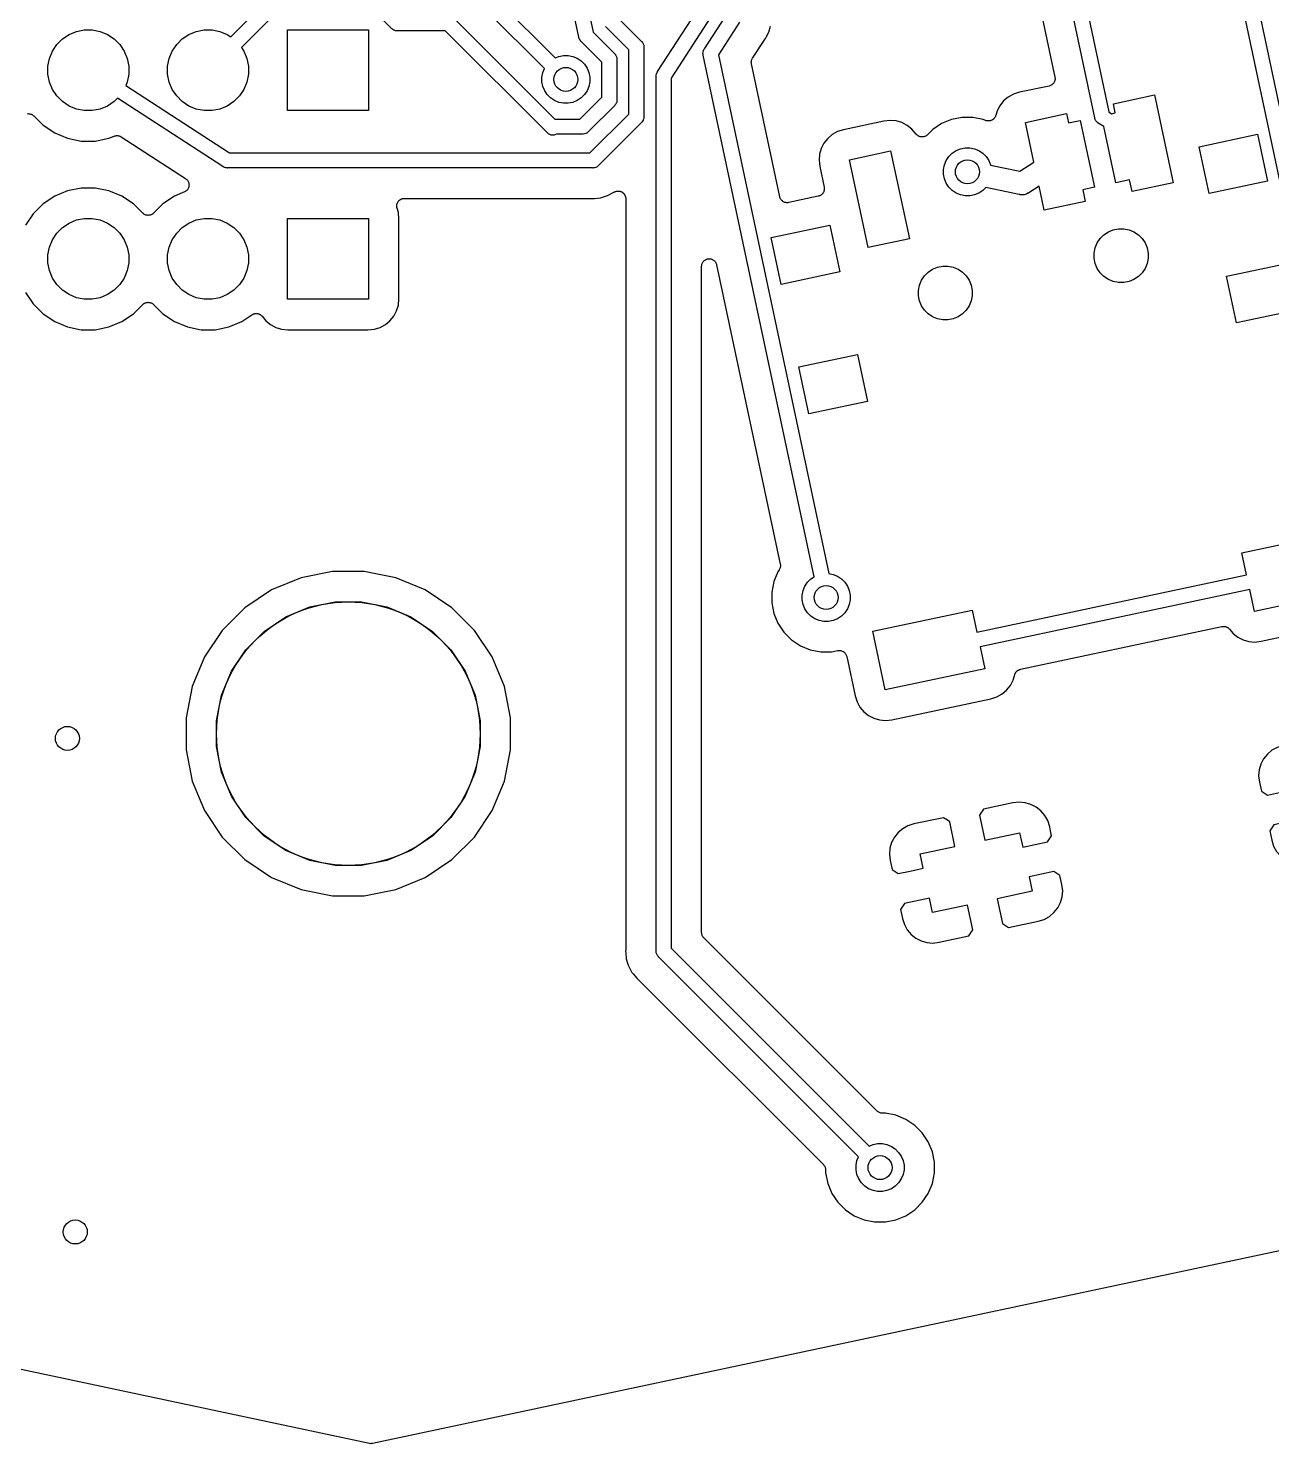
# Model space of a CAD drawing. Extents: x 59 to 2996, y -153 to 1402.
# Drawn here: x 634.21 to 654.97, y 593.71 to 617.34 of the extents above; entities that cross this region are included whole.
import ezdxf

# ---------------------------------------------------------------- set-up
doc = ezdxf.new("R2010")
doc.units = 0
doc.layers.get('0').update_dxf_attribs({"linetype": 'CONTINUOUS'})
doc.layers.add('BLACK', color=7, linetype='CONTINUOUS')

msp = doc.modelspace()

# ---------------------------------------------------------------- linework, layer by layer
at = {"color": 2, "linetype": 'Continuous'}
msp.add_circle((639.555, 605.564), 2.2, dxfattribs=at)
at = {"layer": 'BLACK', "linetype": 'Continuous'}
msp.add_line((650.77, 614.565), (650.77, 614.565), dxfattribs=at)
for points in [[(649.595, 628.423), (652.247, 615.947), (652.291, 615.918), (652.355, 615.931), (652.323, 616.085), (653.007, 616.231), (653.319, 614.764), (652.635, 614.618), (652.593, 614.813), (652.364, 614.765), (652.164, 615.702), (652.072, 615.762), (652.067, 615.765), (652.062, 615.768), (652.062, 615.768), (652.047, 615.78), (652.047, 615.78), (652.032, 615.799), (652.02, 615.82), (652.014, 615.838), (652.014, 615.838), (652.012, 615.844), (652.012, 615.85), (649.341, 628.415)], [(648.963, 627.748), (651.348, 616.53), (651.348, 616.53), (651.348, 616.53), (651.348, 616.53), (651.348, 616.529), (651.349, 616.517), (651.35, 616.505), (651.35, 616.504), (651.35, 616.504), (651.349, 616.492), (651.348, 616.48), (651.348, 616.48), (651.348, 616.479), (651.345, 616.468), (651.341, 616.456), (651.341, 616.456), (651.341, 616.456), (651.335, 616.445), (651.33, 616.434), (651.329, 616.434), (651.329, 616.434), (651.322, 616.424), (651.314, 616.415), (651.314, 616.415), (651.313, 616.415), (651.304, 616.407), (651.295, 616.399), (651.295, 616.399), (651.294, 616.399), (651.284, 616.393), (651.273, 616.387), (651.273, 616.387), (651.273, 616.387), (651.261, 616.383), (651.25, 616.38), (650.755, 616.275), (650.654, 616.242), (650.566, 616.194), (650.49, 616.13), (650.427, 616.051), (650.381, 615.963), (650.36, 615.887), (650.359, 615.886), (650.357, 615.88), (650.355, 615.873), (650.352, 615.868), (650.35, 615.863), (650.346, 615.857), (650.343, 615.852), (650.339, 615.847), (650.336, 615.842), (650.331, 615.838), (650.327, 615.832), (650.322, 615.829), (650.318, 615.825), (650.313, 615.821), (650.308, 615.817), (650.303, 615.814), (650.298, 615.811), (650.292, 615.808), (650.286, 615.805), (650.28, 615.804), (650.275, 615.801), (650.268, 615.8), (650.262, 615.798), (650.256, 615.798), (650.251, 615.796), (650.244, 615.796), (650.237, 615.796), (650.232, 615.796), (650.226, 615.796), (650.219, 615.798), (650.213, 615.798), (650.207, 615.8), (650.202, 615.801), (650.195, 615.803), (650.189, 615.805), (650.152, 615.821), (649.977, 615.856), (649.798, 615.856), (649.622, 615.821), (649.457, 615.752), (649.308, 615.653), (649.222, 615.566), (649.22, 615.565), (649.217, 615.562), (649.213, 615.558), (649.207, 615.554), (649.201, 615.55), (649.197, 615.547), (649.192, 615.544), (649.186, 615.542), (649.179, 615.538), (649.174, 615.537), (649.17, 615.535), (649.162, 615.533), (649.155, 615.531), (649.15, 615.531), (649.145, 615.53), (649.138, 615.53), (649.131, 615.529), (649.126, 615.53), (649.121, 615.53), (649.113, 615.531), (649.106, 615.532), (649.101, 615.533), (649.096, 615.534), (649.089, 615.537), (649.082, 615.539), (649.078, 615.542), (649.073, 615.543), (649.067, 615.548), (649.061, 615.551), (649.057, 615.554), (649.052, 615.557), (649.047, 615.562), (649.042, 615.567), (649.038, 615.571), (649.035, 615.574), (649.034, 615.576), (648.962, 615.661), (648.884, 615.723), (648.795, 615.769), (648.699, 615.797), (648.599, 615.806), (648.493, 615.794), (647.821, 615.651), (647.72, 615.619), (647.632, 615.57), (647.555, 615.506), (647.493, 615.428), (647.447, 615.339), (647.419, 615.243), (647.411, 615.143), (647.422, 615.037), (647.496, 614.689), (647.497, 614.689), (647.497, 614.689), (647.497, 614.689), (647.497, 614.688), (647.498, 614.676), (647.499, 614.664), (647.499, 614.664), (647.499, 614.663), (647.498, 614.651), (647.497, 614.639), (647.497, 614.639), (647.497, 614.638), (647.493, 614.627), (647.49, 614.615), (647.49, 614.615), (647.49, 614.615), (647.484, 614.604), (647.478, 614.594), (647.478, 614.593), (647.478, 614.593), (647.47, 614.584), (647.463, 614.574), (647.463, 614.574), (647.462, 614.574), (647.453, 614.566), (647.444, 614.558), (647.444, 614.558), (647.443, 614.558), (647.433, 614.552), (647.422, 614.546), (647.422, 614.546), (647.421, 614.546), (647.41, 614.542), (647.399, 614.539), (646.905, 614.434), (646.904, 614.434), (646.904, 614.434), (646.904, 614.434), (646.903, 614.434), (646.891, 614.432), (646.879, 614.431), (646.879, 614.431), (646.878, 614.431), (646.866, 614.432), (646.855, 614.433), (646.854, 614.433), (646.854, 614.434), (646.842, 614.437), (646.831, 614.44), (646.83, 614.441), (646.83, 614.441), (646.819, 614.446), (646.809, 614.452), (646.809, 614.452), (646.808, 614.452), (646.799, 614.46), (646.79, 614.467), (646.789, 614.468), (646.789, 614.468), (646.781, 614.477), (646.774, 614.486), (646.773, 614.487), (646.773, 614.487), (646.767, 614.498), (646.762, 614.508), (646.762, 614.508), (646.761, 614.509), (646.758, 614.52), (646.754, 614.532), (646.283, 616.749), (646.283, 616.749), (646.283, 616.749), (646.283, 616.749), (646.282, 616.751), (646.281, 616.762), (646.28, 616.774), (646.28, 616.775), (646.28, 616.775), (646.281, 616.787), (646.282, 616.799), (646.282, 616.799), (646.282, 616.8), (646.286, 616.811), (646.289, 616.823), (646.289, 616.823), (646.29, 616.824), (646.295, 616.834), (646.301, 616.845), (646.494, 617.142), (646.495, 617.144), (646.498, 617.148), (646.501, 617.152), (646.517, 617.172), (646.528, 617.194), (646.528, 617.194), (646.574, 617.282), (646.602, 617.38)], [(641.841, 625.742), (643.64, 617.278), (643.995, 616.923), (644, 616.919), (644.004, 616.914), (644.004, 616.914), (644.012, 616.905), (644.016, 616.9), (644.027, 616.878), (644.034, 616.855), (644.036, 616.836), (644.036, 616.836), (644.037, 616.83), (644.036, 616.824), (644.036, 616.149), (644.037, 616.143), (644.036, 616.137), (644.036, 616.137), (644.034, 616.118), (644.029, 616.101), (644.027, 616.095), (644.016, 616.073), (644.005, 616.06), (644, 616.054), (643.995, 616.05), (643.563, 615.618), (643.56, 615.613), (643.54, 615.598), (643.519, 615.586), (643.495, 615.579), (643.477, 615.577), (643.477, 615.577), (643.471, 615.577), (643.465, 615.577), (643.028, 615.577), (643.014, 615.57), (642.991, 615.562), (642.966, 615.56), (642.941, 615.562), (642.918, 615.57), (642.896, 615.581), (642.882, 615.593), (641.172, 617.303), (640.372, 617.303), (640.366, 617.302), (640.36, 617.303), (640.36, 617.303), (640.341, 617.304), (640.318, 617.311), (640.312, 617.315), (640.296, 617.323), (640.282, 617.335), (640.277, 617.339), (640.273, 617.343), (640.098, 617.519)], [(641.317, 617.512), (643.002, 615.826), (643.012, 615.827), (643.419, 615.827), (643.786, 616.194), (643.786, 616.778), (643.442, 617.122), (643.438, 617.126), (643.433, 617.131), (643.433, 617.132), (643.43, 617.136), (643.422, 617.145), (643.422, 617.145), (643.421, 617.146), (643.416, 617.156), (643.41, 617.166), (643.41, 617.167), (643.41, 617.168), (643.406, 617.179), (643.405, 617.184), (643.404, 617.185), (643.402, 617.191), (643.402, 617.196), (641.595, 625.698)], [(656.184, 609.703), (652.927, 625.026)], [(653.181, 625.034), (656.438, 609.71)], [(641.104, 618.75), (643.005, 616.849), (643.07, 616.875), (643.147, 616.891), (643.226, 616.891), (643.303, 616.875), (643.376, 616.845), (643.441, 616.801), (643.497, 616.746), (643.541, 616.68), (643.571, 616.607), (643.586, 616.53), (643.586, 616.451), (643.571, 616.374), (643.541, 616.301), (643.497, 616.236), (643.441, 616.18), (643.376, 616.136), (643.303, 616.106), (643.226, 616.091), (643.147, 616.091), (643.07, 616.106), (642.997, 616.136), (642.931, 616.18), (642.875, 616.236), (642.832, 616.301), (642.802, 616.374), (642.786, 616.451), (642.786, 616.53), (642.802, 616.607), (642.828, 616.672), (640.894, 618.606)], [(638.266, 617.519), (637.772, 617.025), (637.812, 616.964), (637.863, 616.841), (637.889, 616.711), (637.889, 616.578), (637.863, 616.447), (637.812, 616.324), (637.739, 616.214), (637.645, 616.12), (637.534, 616.046), (637.411, 615.995), (637.281, 615.969), (637.148, 615.969), (637.017, 615.995), (636.895, 616.046), (636.784, 616.12), (636.69, 616.214), (636.616, 616.324), (636.565, 616.447), (636.539, 616.578), (636.539, 616.711), (636.565, 616.841), (636.616, 616.964), (636.69, 617.075), (636.784, 617.169), (636.895, 617.242), (637.017, 617.293), (637.148, 617.319), (637.281, 617.319), (637.411, 617.293), (637.534, 617.242), (637.595, 617.202), (638.122, 617.728)], [(645.606, 617.534), (644.942, 616.512), (644.942, 601.981), (648.248, 598.676), (648.312, 598.703), (648.389, 598.718), (648.468, 598.718), (648.545, 598.703), (648.618, 598.672), (648.684, 598.629), (648.739, 598.573), (648.783, 598.507), (648.813, 598.435), (648.829, 598.357), (648.829, 598.279), (648.813, 598.201), (648.783, 598.128), (648.739, 598.063), (648.684, 598.007), (648.618, 597.963), (648.545, 597.933), (648.468, 597.918), (648.389, 597.918), (648.312, 597.933), (648.239, 597.963), (648.174, 598.007), (648.118, 598.063), (648.074, 598.128), (648.044, 598.201), (648.029, 598.279), (648.029, 598.357), (648.044, 598.435), (648.071, 598.499), (644.733, 601.837), (644.729, 601.841), (644.713, 601.86), (644.701, 601.881), (644.694, 601.905), (644.692, 601.923), (644.692, 601.923), (644.692, 601.929), (644.692, 601.935), (644.692, 616.542), (644.692, 616.548), (644.692, 616.554), (644.692, 616.555), (644.693, 616.561), (644.694, 616.572), (644.694, 616.573), (644.694, 616.574), (644.698, 616.585), (644.701, 616.596), (644.701, 616.596), (644.701, 616.597), (644.707, 616.607), (644.709, 616.612), (644.71, 616.613), (644.713, 616.619), (644.716, 616.623), (645.371, 617.632)], [(644.047, 617.527), (644.445, 617.129), (644.45, 617.125), (644.454, 617.121), (644.454, 617.121), (644.464, 617.108), (644.466, 617.106), (644.477, 617.085), (644.484, 617.061), (644.486, 617.043), (644.486, 617.043), (644.487, 617.037), (644.486, 617.031), (644.486, 615.867), (644.487, 615.86), (644.486, 615.854), (644.486, 615.854), (644.484, 615.836), (644.478, 615.816), (644.477, 615.812), (644.466, 615.791), (644.456, 615.779), (644.45, 615.772), (644.445, 615.768), (643.73, 615.053), (643.726, 615.048), (643.707, 615.032), (643.686, 615.021), (643.662, 615.013), (643.644, 615.012), (643.644, 615.012), (643.637, 615.011), (643.631, 615.012), (637.543, 615.012), (637.537, 615.011), (637.53, 615.012), (637.53, 615.012), (637.524, 615.012), (637.513, 615.013), (637.512, 615.013), (637.511, 615.013), (637.5, 615.017), (637.489, 615.02), (637.488, 615.02), (637.488, 615.021), (637.478, 615.026), (637.473, 615.028), (637.472, 615.029), (637.466, 615.032), (637.462, 615.036), (635.703, 616.178), (635.645, 616.12), (635.534, 616.046), (635.411, 615.995), (635.281, 615.969), (635.148, 615.969), (635.017, 615.995), (634.895, 616.046), (634.784, 616.12), (634.69, 616.214), (634.616, 616.324), (634.565, 616.447), (634.539, 616.578), (634.539, 616.711), (634.565, 616.841), (634.616, 616.964), (634.69, 617.075), (634.784, 617.169), (634.895, 617.242), (635.017, 617.293), (635.148, 617.319), (635.281, 617.319), (635.411, 617.293), (635.534, 617.242), (635.645, 617.169), (635.739, 617.075), (635.812, 616.964), (635.863, 616.841), (635.889, 616.711), (635.889, 616.578), (635.863, 616.447), (635.839, 616.388), (637.573, 615.262), (643.586, 615.262), (644.236, 615.912), (644.236, 616.985), (643.849, 617.372)], [(646.085, 617.445), (645.731, 616.901), (647.573, 608.238), (647.646, 608.224), (647.719, 608.193), (647.785, 608.15), (647.84, 608.094), (647.884, 608.028), (647.914, 607.956), (647.93, 607.878), (647.93, 607.8), (647.914, 607.722), (647.884, 607.65), (647.84, 607.584), (647.785, 607.528), (647.719, 607.485), (647.646, 607.454), (647.569, 607.439), (647.49, 607.439), (647.413, 607.454), (647.34, 607.485), (647.275, 607.528), (647.219, 607.584), (647.175, 607.65), (647.145, 607.722), (647.13, 607.8), (647.13, 607.878), (647.145, 607.956), (647.175, 608.028), (647.219, 608.094), (647.275, 608.15), (647.328, 608.185), (645.477, 616.893), (645.475, 616.899), (645.475, 616.907), (645.473, 616.924), (645.473, 616.925), (645.475, 616.948), (645.482, 616.972), (645.49, 616.988), (645.49, 616.988), (645.493, 616.994), (645.497, 616.999), (645.85, 617.543)], [(634.203, 615.917), (634.215, 615.919), (634.215, 615.919), (634.216, 615.919), (634.227, 615.917), (634.239, 615.916), (634.24, 615.916), (634.24, 615.916), (634.252, 615.912), (634.263, 615.909), (634.264, 615.909), (634.264, 615.908), (634.274, 615.903), (634.285, 615.897), (634.285, 615.897), (634.286, 615.897), (634.295, 615.889), (634.304, 615.881), (634.46, 615.725), (634.654, 615.596), (634.869, 615.507), (635.098, 615.461), (635.331, 615.461), (635.559, 615.507), (635.647, 615.543), (635.648, 615.544), (635.659, 615.547), (635.669, 615.55), (635.671, 615.55), (635.672, 615.55), (635.683, 615.551), (635.694, 615.553), (635.696, 615.552), (635.697, 615.553), (635.708, 615.551), (635.719, 615.55), (635.72, 615.55), (635.722, 615.55), (635.732, 615.547), (635.743, 615.543), (635.744, 615.543), (635.745, 615.542), (635.755, 615.537), (635.765, 615.532), (636.839, 614.834), (636.84, 614.833), (636.841, 614.833), (636.841, 614.833), (636.85, 614.825), (636.859, 614.818), (636.86, 614.817), (636.86, 614.817), (636.868, 614.808), (636.875, 614.799), (636.875, 614.798), (636.876, 614.798), (636.881, 614.787), (636.887, 614.777), (636.887, 614.776), (636.887, 614.776), (636.891, 614.764), (636.894, 614.753), (636.894, 614.753), (636.894, 614.752), (636.895, 614.74), (636.897, 614.728), (636.897, 614.728), (636.897, 614.727), (636.895, 614.715), (636.894, 614.704), (636.894, 614.703), (636.894, 614.703), (636.891, 614.691), (636.887, 614.68), (636.887, 614.679), (636.887, 614.679), (636.881, 614.669), (636.876, 614.658), (636.875, 614.658), (636.875, 614.657), (636.868, 614.648), (636.86, 614.639), (636.86, 614.638), (636.859, 614.638), (636.85, 614.631), (636.841, 614.623), (636.841, 614.623), (636.84, 614.622), (636.83, 614.617), (636.819, 614.611), (636.819, 614.611), (636.818, 614.611), (636.654, 614.543), (636.46, 614.413), (636.304, 614.257), (636.304, 614.256), (636.303, 614.256), (636.303, 614.256), (636.303, 614.256), (636.293, 614.248), (636.284, 614.241), (636.284, 614.241), (636.283, 614.24), (636.273, 614.235), (636.262, 614.229), (636.262, 614.229), (636.261, 614.229), (636.25, 614.226), (636.239, 614.222), (636.238, 614.222), (636.238, 614.222), (636.226, 614.221), (636.214, 614.22), (636.213, 614.22), (636.213, 614.22), (636.201, 614.221), (636.189, 614.222), (636.189, 614.222), (636.188, 614.223), (636.177, 614.226), (636.166, 614.23), (636.165, 614.23), (636.165, 614.23), (636.154, 614.236), (636.144, 614.241), (636.143, 614.242), (636.143, 614.242), (636.134, 614.249), (636.125, 614.257), (635.968, 614.413), (635.775, 614.543), (635.559, 614.632), (635.331, 614.677), (635.098, 614.677), (634.869, 614.632), (634.654, 614.543), (634.46, 614.413), (634.295, 614.248), (634.166, 614.055)], [(634.166, 612.934), (634.295, 612.74), (634.46, 612.575), (634.654, 612.446), (634.869, 612.357), (635.098, 612.311), (635.331, 612.311), (635.559, 612.357), (635.775, 612.446), (635.968, 612.575), (636.125, 612.731), (636.125, 612.732), (636.125, 612.732), (636.125, 612.732), (636.126, 612.733), (636.135, 612.74), (636.144, 612.748), (636.145, 612.748), (636.145, 612.748), (636.156, 612.754), (636.166, 612.759), (636.167, 612.759), (636.167, 612.76), (636.179, 612.763), (636.19, 612.766), (636.191, 612.766), (636.191, 612.766), (636.203, 612.767), (636.215, 612.769), (636.215, 612.769), (636.216, 612.769), (636.227, 612.767), (636.239, 612.766), (636.24, 612.766), (636.24, 612.766), (636.252, 612.762), (636.263, 612.759), (636.264, 612.759), (636.264, 612.758), (636.274, 612.753), (636.285, 612.747), (636.285, 612.747), (636.286, 612.747), (636.295, 612.739), (636.304, 612.731), (636.46, 612.575), (636.654, 612.446), (636.869, 612.357), (637.098, 612.311), (637.331, 612.311), (637.559, 612.357), (637.775, 612.446), (637.946, 612.561), (637.948, 612.561), (637.953, 612.564), (637.958, 612.567), (637.964, 612.57), (637.97, 612.573), (637.975, 612.574), (637.981, 612.577), (637.987, 612.578), (637.994, 612.58), (637.999, 612.58), (638.005, 612.581), (638.012, 612.581), (638.018, 612.582), (638.024, 612.581), (638.03, 612.581), (638.036, 612.58), (638.043, 612.579), (638.048, 612.577), (638.054, 612.576), (638.06, 612.574), (638.067, 612.572), (638.072, 612.569), (638.077, 612.567), (638.082, 612.563), (638.088, 612.56), (638.093, 612.556), (638.097, 612.553), (638.102, 612.548), (638.107, 612.544), (638.111, 612.54), (638.115, 612.535), (638.178, 612.458), (638.256, 612.395), (638.344, 612.348), (638.44, 612.319), (638.546, 612.308), (639.883, 612.308), (639.989, 612.319), (640.085, 612.348), (640.173, 612.395), (640.25, 612.458), (640.314, 612.536), (640.361, 612.624), (640.39, 612.72), (640.4, 612.825), (640.4, 614.163), (640.39, 614.269), (640.368, 614.34), (640.368, 614.342), (640.367, 614.347), (640.365, 614.353), (640.365, 614.359), (640.363, 614.366), (640.363, 614.372), (640.363, 614.378), (640.364, 614.384), (640.364, 614.391), (640.365, 614.396), (640.366, 614.402), (640.367, 614.408), (640.369, 614.415), (640.371, 614.42), (640.373, 614.426), (640.376, 614.432), (640.379, 614.438), (640.382, 614.443), (640.385, 614.448), (640.389, 614.453), (640.393, 614.458), (640.397, 614.462), (640.4, 614.467), (640.406, 614.471), (640.41, 614.476), (640.415, 614.479), (640.42, 614.482), (640.425, 614.486), (640.431, 614.489), (640.436, 614.491), (640.442, 614.494), (640.448, 614.496), (640.454, 614.498), (640.46, 614.5), (640.465, 614.501), (640.472, 614.502), (640.478, 614.503), (640.484, 614.503), (640.49, 614.504), (643.6, 614.504), (643.602, 614.504), (643.607, 614.503), (643.613, 614.503), (643.637, 614.501), (643.662, 614.503), (643.662, 614.503), (643.762, 614.513), (643.881, 614.549), (643.998, 614.611), (643.999, 614.612), (644.005, 614.614), (644.01, 614.617), (644.016, 614.619), (644.022, 614.621), (644.028, 614.622), (644.034, 614.624), (644.04, 614.625), (644.046, 614.626), (644.052, 614.626), (644.058, 614.626), (644.065, 614.626), (644.071, 614.626), (644.077, 614.624), (644.083, 614.624), (644.089, 614.622), (644.096, 614.621), (644.101, 614.618), (644.107, 614.616), (644.112, 614.613), (644.118, 614.611), (644.123, 614.607), (644.128, 614.605), (644.133, 614.601), (644.139, 614.597), (644.143, 614.593), (644.147, 614.589), (644.152, 614.584), (644.156, 614.579), (644.159, 614.574), (644.163, 614.57), (644.166, 614.564), (644.17, 614.558), (644.172, 614.553), (644.175, 614.548), (644.177, 614.542), (644.179, 614.535), (644.18, 614.53), (644.182, 614.524), (644.183, 614.518), (644.184, 614.511), (644.184, 614.505), (644.184, 614.499), (644.184, 601.967), (644.184, 601.965), (644.184, 601.96), (644.184, 601.954), (644.181, 601.929), (644.184, 601.904), (644.184, 601.904), (644.194, 601.805), (644.22, 601.718), (644.22, 601.718), (644.23, 601.686), (644.289, 601.576), (644.308, 601.552), (644.368, 601.48), (644.387, 601.464), (644.388, 601.463), (644.392, 601.459), (644.396, 601.455), (647.484, 598.368), (647.484, 598.368), (647.484, 598.368), (647.484, 598.368), (647.485, 598.367), (647.492, 598.357), (647.5, 598.348), (647.5, 598.348), (647.5, 598.347), (647.506, 598.337), (647.511, 598.327), (647.511, 598.326), (647.512, 598.325), (647.515, 598.314), (647.518, 598.303), (647.518, 598.302), (647.519, 598.301), (647.52, 598.29), (647.521, 598.278), (647.521, 598.228), (647.556, 598.053), (647.624, 597.888), (647.724, 597.739), (647.85, 597.613), (647.999, 597.513), (648.164, 597.445), (648.339, 597.41), (648.518, 597.41), (648.694, 597.445), (648.859, 597.513), (649.008, 597.613), (649.134, 597.739), (649.233, 597.888), (649.302, 598.053), (649.337, 598.228), (649.337, 598.407), (649.302, 598.583), (649.233, 598.748), (649.134, 598.897), (649.008, 599.023), (648.859, 599.123), (648.694, 599.191), (648.518, 599.226), (648.469, 599.226), (648.468, 599.226), (648.468, 599.226), (648.468, 599.226), (648.467, 599.226), (648.455, 599.227), (648.443, 599.228), (648.443, 599.229), (648.442, 599.229), (648.431, 599.232), (648.42, 599.236), (648.419, 599.236), (648.419, 599.236), (648.408, 599.242), (648.398, 599.247), (648.397, 599.248), (648.397, 599.248), (648.388, 599.256), (648.379, 599.263), (645.488, 602.154), (645.487, 602.155), (645.487, 602.155), (645.487, 602.155), (645.486, 602.156), (645.479, 602.165), (645.472, 602.174), (645.471, 602.174), (645.471, 602.175), (645.465, 602.185), (645.46, 602.196), (645.46, 602.196), (645.459, 602.197), (645.456, 602.208), (645.453, 602.219), (645.453, 602.22), (645.453, 602.221), (645.452, 602.232), (645.45, 602.244), (645.45, 613.368), (645.45, 613.37), (645.452, 613.381), (645.453, 613.393), (645.453, 613.394), (645.453, 613.394), (645.457, 613.405), (645.46, 613.416), (645.46, 613.417), (645.461, 613.418), (645.466, 613.428), (645.472, 613.438), (645.472, 613.439), (645.473, 613.44), (645.48, 613.449), (645.487, 613.458), (645.488, 613.458), (645.489, 613.459), (645.498, 613.466), (645.506, 613.473), (645.507, 613.474), (645.508, 613.474), (645.518, 613.48), (645.528, 613.485), (645.529, 613.485), (645.53, 613.486), (645.541, 613.489), (645.552, 613.492), (645.553, 613.493), (645.554, 613.493), (645.565, 613.494), (645.576, 613.495), (645.577, 613.495), (645.578, 613.495), (645.59, 613.494), (645.601, 613.493), (645.602, 613.493), (645.603, 613.492), (645.614, 613.489), (645.625, 613.486), (645.626, 613.485), (645.627, 613.485), (645.637, 613.48), (645.647, 613.474), (645.648, 613.474), (645.648, 613.473), (645.657, 613.466), (645.666, 613.459), (645.667, 613.458), (645.667, 613.458), (645.675, 613.449), (645.682, 613.44), (645.683, 613.439), (645.683, 613.438), (645.689, 613.428), (645.694, 613.418), (645.694, 613.417), (645.695, 613.416), (645.698, 613.405), (645.702, 613.394), (646.764, 608.397), (646.764, 608.395), (646.764, 608.395), (646.764, 608.395), (646.766, 608.382), (646.767, 608.37), (646.767, 608.37), (646.767, 608.37), (646.765, 608.358), (646.764, 608.345), (646.764, 608.345), (646.764, 608.345), (646.761, 608.333), (646.757, 608.322), (646.757, 608.322), (646.757, 608.321), (646.751, 608.311), (646.745, 608.3), (646.745, 608.3), (646.745, 608.3), (646.725, 608.269), (646.656, 608.104), (646.622, 607.928), (646.622, 607.75), (646.656, 607.574), (646.725, 607.409), (646.824, 607.26), (646.951, 607.134), (647.099, 607.034), (647.265, 606.966), (647.44, 606.931), (647.619, 606.931), (647.724, 606.952), (647.725, 606.952), (647.737, 606.953), (647.748, 606.954), (647.749, 606.954), (647.75, 606.954), (647.761, 606.953), (647.772, 606.952), (647.774, 606.952), (647.775, 606.952), (647.785, 606.948), (647.796, 606.945), (647.797, 606.944), (647.798, 606.944), (647.808, 606.939), (647.818, 606.934), (647.819, 606.933), (647.82, 606.932), (647.829, 606.925), (647.837, 606.918), (647.838, 606.917), (647.839, 606.916), (647.846, 606.908), (647.853, 606.899), (647.854, 606.898), (647.855, 606.897), (647.86, 606.887), (647.865, 606.877), (647.866, 606.876), (647.866, 606.875), (647.869, 606.864), (647.873, 606.854), (648.013, 606.196), (648.045, 606.094), (648.093, 606.007), (648.158, 605.93), (648.236, 605.868), (648.325, 605.822), (648.421, 605.794), (648.521, 605.785), (648.626, 605.797), (650.277, 606.148), (650.378, 606.18), (650.466, 606.228), (650.542, 606.293), (650.605, 606.371), (650.651, 606.46), (650.677, 606.551), (650.678, 606.553), (650.68, 606.558), (650.681, 606.563), (650.684, 606.569), (650.687, 606.576), (650.69, 606.58), (650.693, 606.585), (650.697, 606.59), (650.701, 606.596), (650.705, 606.6), (650.708, 606.605), (650.714, 606.609), (650.718, 606.614), (650.723, 606.617), (650.727, 606.62), (650.733, 606.624), (650.739, 606.627), (650.744, 606.63), (650.749, 606.632), (650.756, 606.634), (650.762, 606.637), (650.767, 606.638), (650.773, 606.64), (654.135, 607.355), (654.137, 607.355), (654.143, 607.356), (654.148, 607.357), (654.155, 607.357), (654.162, 607.357), (654.167, 607.357), (654.173, 607.357), (654.18, 607.356), (654.187, 607.355), (654.192, 607.353), (654.197, 607.352), (654.204, 607.35), (654.21, 607.348), (654.215, 607.345), (654.22, 607.343), (654.226, 607.339), (654.232, 607.336), (654.237, 607.333), (654.241, 607.33), (654.246, 607.325), (654.251, 607.321), (654.255, 607.316), (654.259, 607.312), (654.32, 607.24), (654.398, 607.177), (654.487, 607.131), (654.583, 607.104), (654.683, 607.095), (654.789, 607.107), (656.439, 607.458)], [(734.459, 613.797), (639.959, 593.71), (639.957, 593.71), (639.956, 593.71), (639.955, 593.71), (639.944, 593.709), (639.932, 593.707), (639.932, 593.708), (639.931, 593.707), (639.919, 593.709), (639.908, 593.71), (639.907, 593.71), (639.906, 593.71), (586.892, 604.979), (563.538, 609.943), (545.406, 613.797)], [(656.339, 607.959), (654.676, 607.606), (654.598, 607.972), (650.099, 607.016), (650.177, 606.649), (648.514, 606.296), (648.306, 607.274), (649.969, 607.627), (650.047, 607.26), (654.546, 608.217), (654.468, 608.584), (655.616, 608.828)]]:
    msp.add_lwpolyline(points, dxfattribs=at)
for points in [[(638.539, 615.969), (638.539, 617.319), (639.889, 617.319), (639.889, 615.969)], [(650.761, 614.566), (650.752, 614.569), (650.193, 614.688), (650.142, 614.637), (650.077, 614.593), (650.004, 614.563), (649.927, 614.548), (649.848, 614.548), (649.771, 614.563), (649.698, 614.593), (649.632, 614.637), (649.577, 614.693), (649.533, 614.758), (649.503, 614.831), (649.487, 614.908), (649.487, 614.987), (649.503, 615.064), (649.533, 615.137), (649.577, 615.203), (649.632, 615.258), (649.698, 615.302), (649.771, 615.332), (649.848, 615.348), (649.927, 615.348), (650.004, 615.332), (650.077, 615.302), (650.142, 615.258), (650.198, 615.203), (650.242, 615.137), (650.272, 615.064), (650.273, 615.06), (650.763, 614.956), (650.997, 615.108), (650.856, 615.773), (651.54, 615.919), (651.573, 615.765), (651.768, 615.807), (652.006, 614.689), (651.811, 614.647), (651.852, 614.452), (651.167, 614.306), (651.082, 614.709), (650.912, 614.599), (650.905, 614.593), (650.897, 614.589), (650.897, 614.589), (650.872, 614.576), (650.836, 614.565), (650.798, 614.562), (650.798, 614.562), (650.77, 614.565)], [(653.92, 614.585), (653.753, 615.367), (654.731, 615.575), (654.898, 614.792)], [(648.233, 613.683), (647.921, 615.15), (648.606, 615.295), (648.918, 613.828)], [(635.534, 614.092), (635.645, 614.019), (635.739, 613.924), (635.812, 613.814), (635.863, 613.691), (635.889, 613.561), (635.889, 613.428), (635.863, 613.297), (635.812, 613.174), (635.739, 613.064), (635.645, 612.97), (635.534, 612.896), (635.411, 612.845), (635.281, 612.819), (635.148, 612.819), (635.017, 612.845), (634.895, 612.896), (634.784, 612.97), (634.69, 613.064), (634.616, 613.174), (634.565, 613.297), (634.539, 613.428), (634.539, 613.561), (634.565, 613.691), (634.616, 613.814), (634.69, 613.924), (634.784, 614.019), (634.895, 614.092), (635.017, 614.143), (635.148, 614.169), (635.281, 614.169), (635.411, 614.143)], [(637.534, 614.092), (637.645, 614.019), (637.739, 613.924), (637.812, 613.814), (637.863, 613.691), (637.889, 613.561), (637.889, 613.428), (637.863, 613.297), (637.812, 613.174), (637.739, 613.064), (637.645, 612.97), (637.534, 612.896), (637.411, 612.845), (637.281, 612.819), (637.148, 612.819), (637.017, 612.845), (636.895, 612.896), (636.784, 612.97), (636.69, 613.064), (636.616, 613.174), (636.565, 613.297), (636.539, 613.428), (636.539, 613.561), (636.565, 613.691), (636.616, 613.814), (636.69, 613.924), (636.784, 614.019), (636.895, 614.092), (637.017, 614.143), (637.148, 614.169), (637.281, 614.169), (637.411, 614.143)], [(638.539, 612.819), (638.539, 614.169), (639.889, 614.169), (639.889, 612.819)], [(646.779, 613.067), (646.613, 613.849), (647.591, 614.057), (647.757, 613.275)], [(652.666, 613.946), (652.74, 613.897), (652.803, 613.834), (652.852, 613.76), (652.886, 613.678), (652.903, 613.591), (652.903, 613.503), (652.886, 613.416), (652.852, 613.334), (652.803, 613.26), (652.74, 613.197), (652.666, 613.148), (652.585, 613.114), (652.498, 613.097), (652.409, 613.097), (652.322, 613.114), (652.24, 613.148), (652.166, 613.197), (652.104, 613.26), (652.055, 613.334), (652.021, 613.416), (652.003, 613.503), (652.003, 613.591), (652.021, 613.678), (652.055, 613.76), (652.104, 613.834), (652.166, 613.897), (652.24, 613.946), (652.322, 613.98), (652.409, 613.997), (652.498, 613.997), (652.585, 613.98)], [(649.732, 613.322), (649.806, 613.273), (649.868, 613.21), (649.918, 613.136), (649.952, 613.055), (649.969, 612.968), (649.969, 612.879), (649.952, 612.792), (649.918, 612.71), (649.868, 612.636), (649.806, 612.574), (649.732, 612.525), (649.65, 612.491), (649.563, 612.473), (649.475, 612.473), (649.388, 612.491), (649.306, 612.525), (649.232, 612.574), (649.169, 612.636), (649.12, 612.71), (649.086, 612.792), (649.069, 612.879), (649.069, 612.968), (649.086, 613.055), (649.12, 613.136), (649.169, 613.21), (649.232, 613.273), (649.306, 613.322), (649.388, 613.356), (649.475, 613.373), (649.563, 613.373), (649.65, 613.356)], [(654.379, 612.423), (654.213, 613.205), (655.191, 613.413), (655.357, 612.631)], [(647.239, 610.905), (647.072, 611.688), (648.05, 611.896), (648.217, 611.113)], [(638.765, 608.168), (638.272, 607.964), (637.829, 607.668), (637.452, 607.29), (637.155, 606.847), (636.951, 606.354), (636.847, 605.831), (636.847, 605.297), (636.951, 604.774), (637.155, 604.281), (637.452, 603.838), (637.829, 603.461), (638.272, 603.164), (638.765, 602.96), (639.288, 602.856), (639.822, 602.856), (640.345, 602.96), (640.838, 603.164), (641.281, 603.461), (641.658, 603.838), (641.955, 604.281), (642.159, 604.774), (642.263, 605.297), (642.263, 605.831), (642.159, 606.354), (641.955, 606.847), (641.658, 607.29), (641.281, 607.668), (640.838, 607.964), (640.345, 608.168), (639.822, 608.272), (639.288, 608.272)], [(640.597, 607.514), (640.957, 607.273), (641.264, 606.967), (641.505, 606.606), (641.67, 606.206), (641.755, 605.781), (641.755, 605.348), (641.67, 604.922), (641.505, 604.522), (641.264, 604.162), (640.957, 603.855), (640.597, 603.615), (640.197, 603.449), (639.772, 603.364), (639.338, 603.364), (638.913, 603.449), (638.513, 603.615), (638.153, 603.855), (637.846, 604.162), (637.605, 604.522), (637.44, 604.922), (637.355, 605.348), (637.355, 605.781), (637.44, 606.206), (637.605, 606.606), (637.846, 606.967), (638.153, 607.273), (638.513, 607.514), (638.913, 607.68), (639.338, 607.764), (639.772, 607.764), (640.197, 607.68)], [(655.057, 605.336), (654.969, 605.287), (654.893, 605.223), (654.83, 605.145), (654.784, 605.056), (654.756, 604.96), (654.748, 604.86), (654.76, 604.755), (654.794, 604.604), (654.895, 604.538), (655.096, 604.581), (655.309, 604.626), (655.258, 604.867), (655.841, 604.991), (655.753, 605.405), (655.716, 605.429), (655.716, 605.429), (655.653, 605.47), (655.158, 605.368)], [(650.153, 604.301), (650.088, 604.201), (650.176, 603.786), (650.759, 603.91), (650.81, 603.67), (651.224, 603.758), (651.29, 603.859), (651.274, 603.942), (651.274, 603.942), (651.26, 604.011), (651.228, 604.112), (651.18, 604.199), (651.115, 604.276), (651.037, 604.338), (650.948, 604.384), (650.852, 604.412), (650.752, 604.421), (650.647, 604.409)], [(648.894, 604.026), (648.807, 603.978), (648.73, 603.913), (648.668, 603.835), (648.622, 603.746), (648.594, 603.65), (648.586, 603.55), (648.597, 603.445), (648.632, 603.294), (648.733, 603.228), (648.934, 603.271), (649.147, 603.316), (649.096, 603.557), (649.679, 603.681), (649.591, 604.095), (649.554, 604.119), (649.554, 604.119), (649.49, 604.16), (648.995, 604.058)], [(654.935, 603.94), (654.965, 603.788), (654.997, 603.687), (655.046, 603.599), (655.11, 603.523), (655.188, 603.46), (655.277, 603.414), (655.373, 603.387), (655.473, 603.378), (655.578, 603.39), (656.072, 603.498), (656.137, 603.598), (656.049, 604.013), (655.466, 603.889), (655.415, 604.129), (655.001, 604.041)], [(650.967, 602.932), (650.384, 602.808), (650.472, 602.394), (650.572, 602.329), (651.067, 602.431), (651.168, 602.463), (651.256, 602.512), (651.332, 602.576), (651.395, 602.654), (651.441, 602.743), (651.469, 602.839), (651.477, 602.939), (651.465, 603.044), (651.431, 603.195), (651.33, 603.261), (650.916, 603.173)], [(648.773, 602.63), (648.803, 602.478), (648.835, 602.377), (648.883, 602.29), (648.948, 602.213), (649.026, 602.151), (649.115, 602.105), (649.211, 602.077), (649.311, 602.068), (649.416, 602.08), (649.91, 602.188), (649.975, 602.288), (649.887, 602.703), (649.304, 602.579), (649.253, 602.819), (648.838, 602.731)]]:
    msp.add_lwpolyline(points, close=True, dxfattribs=at)
at = {"layer": 'BLACK'}
for centre in [(643.186, 616.491), (649.887, 614.948), (647.53, 607.839), (634.866, 605.486), (648.429, 598.318), (634.998, 597.243)]:
    msp.add_circle(centre, 0.2, dxfattribs=at)

doc.saveas('drawing.dxf')
